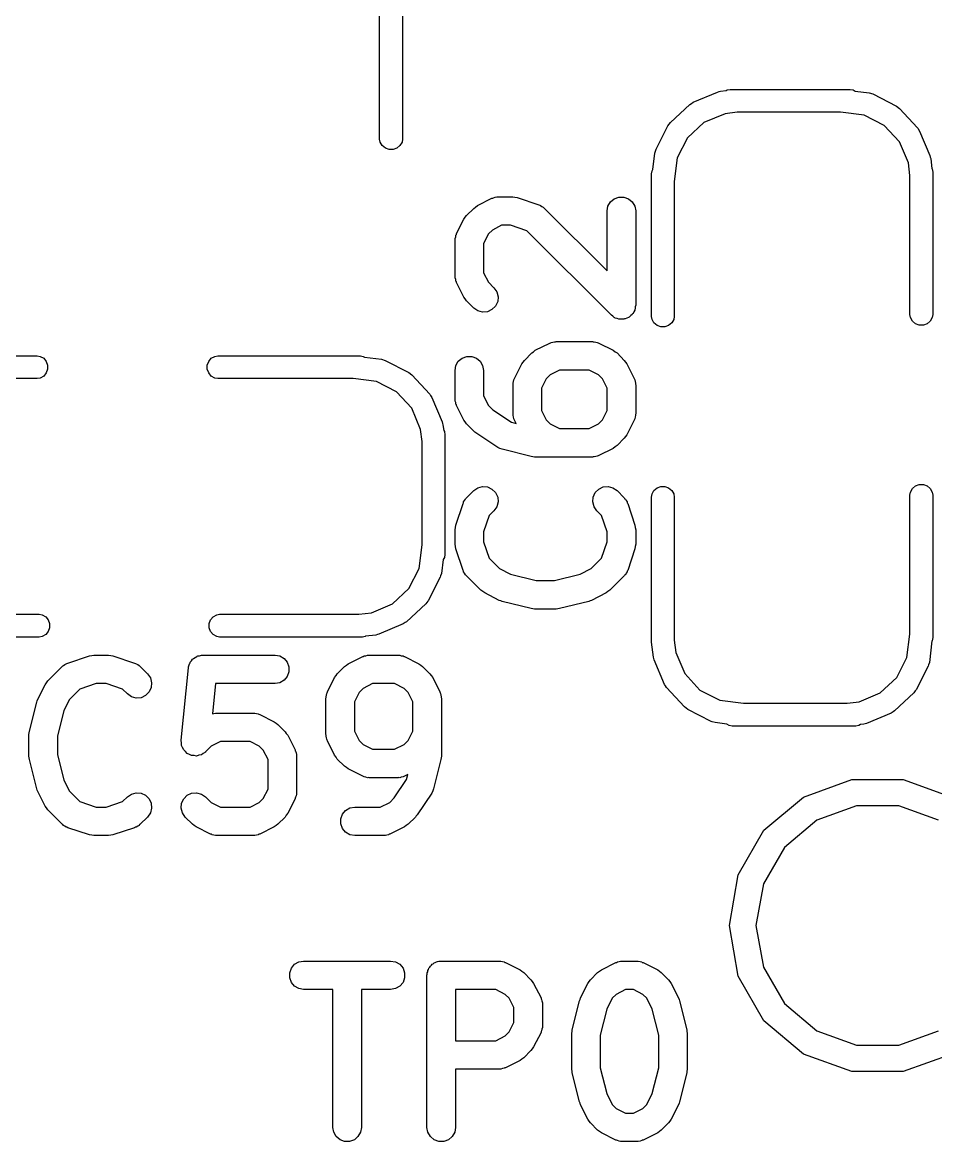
# Model space of a CAD drawing. Extents: x 553.3 to 630.8, y 408.7 to 458.1.
# Drawn here: x 609.33 to 614.13, y 411.28 to 417.17 of the extents above; entities that cross this region are included whole.
import ezdxf

# ---------------------------------------------------------------- set-up
doc = ezdxf.new("R2010")
doc.units = 0
doc.header["$MEASUREMENT"] = 0
doc.layers.add('BLACK', color=7, linetype='CONTINUOUS')

msp = doc.modelspace()

# ---------------------------------------------------------------- linework, layer by layer
at = {"layer": 'BLACK', "linetype": 'CONTINUOUS'}
for p, q in [((611.21, 416.558), (611.21, 418.418)), ((611.33, 418.418), (611.33, 416.558)), ((612.859, 416.752), (612.988, 416.806)), ((612.988, 416.806), (612.996, 416.808)), ((612.996, 416.808), (613.003, 416.81)), ((613.003, 416.81), (613.033, 416.814)), ((613.033, 416.814), (613.039, 416.817)), ((613.039, 416.817), (613.055, 416.82)), ((613.055, 416.82), (613.685, 416.82)), ((613.685, 416.82), (613.701, 416.817)), ((613.701, 416.817), (613.711, 416.811)), ((613.711, 416.811), (613.785, 416.802)), ((613.785, 416.802), (613.805, 416.796)), ((612.842, 416.74), (612.85, 416.745)), ((612.85, 416.745), (612.859, 416.752)), ((612.859, 416.752), (612.859, 416.752)), ((613.805, 416.796), (613.805, 416.796)), ((613.805, 416.796), (613.929, 416.732)), ((612.74, 416.646), (612.842, 416.74)), ((612.842, 416.74), (612.842, 416.74)), ((613.027, 416.692), (612.916, 416.645)), ((613.091, 416.7), (613.027, 416.692)), ((613.634, 416.7), (613.091, 416.7)), ((613.76, 416.684), (613.634, 416.7)), ((613.865, 416.63), (613.76, 416.684)), ((613.929, 416.732), (613.945, 416.72)), ((613.945, 416.72), (613.945, 416.72)), ((613.945, 416.72), (614.04, 416.618)), ((612.664, 416.505), (612.727, 416.629)), ((612.727, 416.629), (612.74, 416.646)), ((612.74, 416.646), (612.74, 416.646)), ((612.916, 416.645), (612.829, 416.565)), ((613.945, 416.544), (613.865, 416.63)), ((612.829, 416.565), (612.776, 416.46)), ((614.04, 416.618), (614.04, 416.618)), ((614.04, 416.618), (614.042, 416.615)), ((614.042, 416.615), (614.051, 416.6)), ((614.051, 416.6), (614.051, 416.6)), ((614.051, 416.6), (614.105, 416.472)), ((611.213, 416.542), (611.21, 416.558)), ((611.224, 416.524), (611.213, 416.542)), ((611.24, 416.51), (611.224, 416.524)), ((611.26, 416.503), (611.24, 416.51)), ((611.301, 416.51), (611.281, 416.503)), ((611.317, 416.524), (611.301, 416.51)), ((611.328, 416.542), (611.317, 416.524)), ((611.33, 416.558), (611.328, 416.542)), ((613.992, 416.433), (613.945, 416.544)), ((611.281, 416.503), (611.26, 416.503)), ((612.647, 416.398), (612.658, 416.485)), ((612.658, 416.485), (612.664, 416.505)), ((612.664, 416.505), (612.664, 416.505)), ((612.776, 416.46), (612.76, 416.336)), ((614.105, 416.472), (614.107, 416.464)), ((614.107, 416.464), (614.11, 416.456)), ((614.11, 416.456), (614.116, 416.402)), ((612.64, 416.375), (612.643, 416.391)), ((612.643, 416.391), (612.647, 416.398)), ((614, 416.366), (613.992, 416.433)), ((614.116, 416.402), (614.117, 416.401)), ((614.117, 416.401), (614.12, 416.385)), ((612.64, 415.625), (612.64, 416.375)), ((612.76, 416.336), (612.76, 415.625)), ((614, 415.635), (614, 416.366)), ((614.12, 416.385), (614.12, 415.635)), ((611.725, 416.209), (611.801, 416.247)), ((611.801, 416.247), (611.805, 416.248)), ((611.805, 416.248), (611.809, 416.25)), ((611.809, 416.25), (611.817, 416.252)), ((611.817, 416.252), (611.826, 416.254)), ((611.826, 416.254), (611.83, 416.254)), ((611.83, 416.254), (611.834, 416.255)), ((611.834, 416.255), (611.91, 416.255)), ((611.91, 416.255), (611.922, 416.252)), ((611.922, 416.252), (611.934, 416.251)), ((611.934, 416.251), (612.048, 416.213)), ((612.048, 416.213), (612.052, 416.211)), ((612.052, 416.211), (612.056, 416.209)), ((612.411, 416.205), (612.424, 416.228)), ((612.424, 416.228), (612.444, 416.244)), ((612.444, 416.244), (612.469, 416.253)), ((612.469, 416.253), (612.495, 416.253)), ((612.495, 416.253), (612.519, 416.244)), ((612.519, 416.244), (612.539, 416.228)), ((612.539, 416.228), (612.552, 416.205)), ((611.66, 416.147), (611.667, 416.156)), ((611.667, 416.156), (611.705, 416.194)), ((611.705, 416.194), (611.715, 416.201)), ((611.715, 416.201), (611.725, 416.209)), ((612.056, 416.209), (612.064, 416.204)), ((612.064, 416.204), (612.071, 416.2)), ((612.071, 416.2), (612.074, 416.197)), ((612.074, 416.197), (612.078, 416.194)), ((612.078, 416.194), (612.407, 415.865)), ((612.407, 416.18), (612.411, 416.205)), ((612.407, 415.865), (612.407, 416.18)), ((612.552, 416.205), (612.557, 416.18)), ((612.557, 416.18), (612.557, 415.684)), ((611.615, 416.061), (611.653, 416.137)), ((611.653, 416.137), (611.66, 416.147)), ((611.852, 416.105), (611.803, 416.08)), ((611.898, 416.105), (611.852, 416.105)), ((611.984, 416.076), (611.898, 416.105)), ((611.607, 416.036), (611.61, 416.044)), ((611.608, 416.031), (611.607, 416.036)), ((611.61, 416.044), (611.611, 416.053)), ((611.611, 416.053), (611.614, 416.057)), ((611.614, 416.057), (611.615, 416.061)), ((611.782, 416.059), (611.757, 416.009)), ((611.803, 416.08), (611.782, 416.059)), ((612.429, 415.631), (611.984, 416.076)), ((611.607, 416.027), (611.608, 416.031)), ((611.607, 415.837), (611.607, 416.027)), ((611.757, 416.009), (611.757, 415.854)), ((611.608, 415.832), (611.607, 415.837)), ((611.607, 415.828), (611.608, 415.832)), ((611.61, 415.82), (611.607, 415.828)), ((611.611, 415.811), (611.61, 415.82)), ((611.614, 415.807), (611.611, 415.811)), ((611.615, 415.803), (611.614, 415.807)), ((611.653, 415.727), (611.615, 415.803)), ((611.757, 415.854), (611.782, 415.805)), ((611.782, 415.805), (611.811, 415.775)), ((611.811, 415.775), (611.826, 415.754)), ((611.826, 415.754), (611.833, 415.729)), ((611.66, 415.717), (611.653, 415.727)), ((611.667, 415.707), (611.66, 415.717)), ((611.705, 415.669), (611.667, 415.707)), ((611.831, 415.703), (611.82, 415.679)), ((611.833, 415.729), (611.831, 415.703)), ((612.557, 415.684), (612.555, 415.675)), ((611.726, 415.654), (611.705, 415.669)), ((611.752, 415.648), (611.726, 415.654)), ((611.778, 415.65), (611.752, 415.648)), ((611.801, 415.661), (611.778, 415.65)), ((611.82, 415.679), (611.801, 415.661)), ((612.437, 415.626), (612.429, 415.631)), ((612.444, 415.619), (612.437, 415.626)), ((612.525, 415.623), (612.522, 415.621)), ((612.532, 415.63), (612.525, 415.623)), ((612.539, 415.636), (612.532, 415.63)), ((612.541, 415.639), (612.539, 415.636)), ((612.543, 415.641), (612.541, 415.639)), ((612.547, 415.65), (612.543, 415.641)), ((612.552, 415.659), (612.547, 415.65)), ((612.553, 415.662), (612.552, 415.659)), ((612.554, 415.665), (612.553, 415.662)), ((612.555, 415.675), (612.554, 415.665)), ((612.643, 415.609), (612.64, 415.625)), ((612.76, 415.625), (612.757, 415.609)), ((614.003, 415.619), (614, 415.635)), ((614.12, 415.635), (614.117, 415.619)), ((612.448, 415.618), (612.444, 415.619)), ((612.45, 415.616), (612.448, 415.618)), ((612.46, 415.614), (612.45, 415.616)), ((612.469, 415.61), (612.46, 415.614)), ((612.472, 415.61), (612.469, 415.61)), ((612.475, 415.61), (612.472, 415.61)), ((612.485, 415.61), (612.475, 415.61)), ((612.495, 415.61), (612.485, 415.61)), ((612.498, 415.612), (612.495, 415.61)), ((612.501, 415.612), (612.498, 415.612)), ((612.51, 415.616), (612.501, 415.612)), ((612.519, 415.619), (612.51, 415.616)), ((612.522, 415.621), (612.519, 415.619)), ((612.653, 415.591), (612.643, 415.609)), ((612.67, 415.577), (612.653, 415.591)), ((612.689, 415.57), (612.67, 415.577)), ((612.711, 415.57), (612.689, 415.57)), ((612.73, 415.577), (612.711, 415.57)), ((612.747, 415.591), (612.73, 415.577)), ((612.757, 415.609), (612.747, 415.591)), ((614.013, 415.601), (614.003, 415.619)), ((614.03, 415.587), (614.013, 415.601)), ((614.049, 415.58), (614.03, 415.587)), ((614.071, 415.58), (614.049, 415.58)), ((614.09, 415.587), (614.071, 415.58)), ((614.107, 415.601), (614.09, 415.587)), ((614.117, 415.619), (614.107, 415.601)), ((612.02, 415.439), (612.029, 415.447)), ((612.029, 415.447), (612.106, 415.485)), ((612.106, 415.485), (612.11, 415.486)), ((612.11, 415.486), (612.113, 415.488)), ((612.113, 415.488), (612.122, 415.49)), ((612.122, 415.49), (612.13, 415.492)), ((612.13, 415.492), (612.135, 415.492)), ((612.135, 415.492), (612.139, 415.493)), ((612.139, 415.493), (612.33, 415.493)), ((612.33, 415.493), (612.334, 415.492)), ((612.334, 415.492), (612.338, 415.492)), ((612.338, 415.492), (612.347, 415.49)), ((612.347, 415.49), (612.355, 415.488)), ((612.355, 415.488), (612.359, 415.486)), ((612.359, 415.486), (612.363, 415.485)), ((612.363, 415.485), (612.439, 415.447)), ((612.439, 415.447), (612.449, 415.439)), ((608.648, 415.418), (609.409, 415.418)), ((609.409, 415.418), (609.424, 415.415)), ((609.424, 415.415), (609.443, 415.405)), ((609.443, 415.405), (609.456, 415.388)), ((609.456, 415.388), (609.463, 415.369)), ((610.303, 415.369), (610.311, 415.388)), ((610.311, 415.388), (610.324, 415.405)), ((610.324, 415.405), (610.343, 415.415)), ((610.343, 415.415), (610.358, 415.418)), ((610.358, 415.418), (611.109, 415.418)), ((611.109, 415.418), (611.124, 415.415)), ((611.124, 415.415), (611.131, 415.411)), ((611.131, 415.411), (611.219, 415.4)), ((611.219, 415.4), (611.239, 415.394)), ((611.239, 415.394), (611.239, 415.394)), ((611.239, 415.394), (611.363, 415.331)), ((611.611, 415.367), (611.624, 415.39)), ((611.624, 415.39), (611.644, 415.406)), ((611.644, 415.406), (611.669, 415.415)), ((611.669, 415.415), (611.695, 415.415)), ((611.695, 415.415), (611.719, 415.406)), ((611.719, 415.406), (611.739, 415.39)), ((611.739, 415.39), (611.752, 415.367)), ((611.965, 415.385), (611.972, 415.394)), ((611.972, 415.394), (612.01, 415.433)), ((612.01, 415.433), (612.02, 415.439)), ((612.449, 415.439), (612.459, 415.433)), ((612.459, 415.433), (612.497, 415.394)), ((612.497, 415.394), (612.504, 415.385)), ((609.456, 415.328), (609.443, 415.311)), ((609.463, 415.347), (609.456, 415.328)), ((609.463, 415.369), (609.463, 415.347)), ((610.303, 415.347), (610.303, 415.369)), ((610.311, 415.328), (610.303, 415.347)), ((610.324, 415.311), (610.311, 415.328)), ((611.363, 415.331), (611.379, 415.318)), ((611.607, 415.341), (611.611, 415.367)), ((611.607, 415.189), (611.607, 415.341)), ((611.752, 415.367), (611.757, 415.341)), ((611.757, 415.341), (611.757, 415.207)), ((611.92, 415.299), (611.958, 415.375)), ((611.958, 415.375), (611.965, 415.385)), ((612.157, 415.343), (612.107, 415.318)), ((612.312, 415.343), (612.157, 415.343)), ((612.361, 415.318), (612.312, 415.343)), ((612.504, 415.385), (612.511, 415.375)), ((612.511, 415.375), (612.549, 415.299)), ((609.409, 415.298), (608.654, 415.298)), ((609.424, 415.301), (609.409, 415.298)), ((609.443, 415.311), (609.424, 415.301)), ((610.343, 415.301), (610.324, 415.311)), ((610.358, 415.298), (610.343, 415.301)), ((611.07, 415.298), (610.358, 415.298)), ((611.193, 415.282), (611.07, 415.298)), ((611.298, 415.229), (611.193, 415.282)), ((611.379, 415.318), (611.379, 415.318)), ((611.379, 415.318), (611.474, 415.216)), ((611.912, 415.274), (611.915, 415.282)), ((611.912, 415.269), (611.912, 415.274)), ((611.912, 415.265), (611.912, 415.269)), ((611.915, 415.282), (611.916, 415.291)), ((611.916, 415.291), (611.918, 415.295)), ((611.918, 415.295), (611.92, 415.299)), ((612.086, 415.297), (612.062, 415.248)), ((612.107, 415.318), (612.086, 415.297)), ((612.382, 415.297), (612.361, 415.318)), ((612.407, 415.248), (612.382, 415.297)), ((612.549, 415.299), (612.55, 415.295)), ((612.55, 415.295), (612.552, 415.291)), ((612.552, 415.291), (612.554, 415.282)), ((612.554, 415.282), (612.556, 415.274)), ((612.556, 415.274), (612.556, 415.269)), ((612.556, 415.269), (612.557, 415.265)), ((611.379, 415.142), (611.298, 415.229)), ((611.474, 415.216), (611.474, 415.216)), ((611.474, 415.216), (611.478, 415.21)), ((611.478, 415.21), (611.485, 415.199)), ((611.912, 415.113), (611.912, 415.265)), ((612.062, 415.248), (612.062, 415.131)), ((612.407, 415.131), (612.407, 415.248)), ((612.557, 415.265), (612.557, 415.113)), ((611.485, 415.199), (611.485, 415.199)), ((611.485, 415.199), (611.539, 415.07)), ((611.608, 415.185), (611.607, 415.189)), ((611.607, 415.18), (611.608, 415.185)), ((611.61, 415.172), (611.607, 415.18)), ((611.611, 415.163), (611.61, 415.172)), ((611.614, 415.16), (611.611, 415.163)), ((611.615, 415.156), (611.614, 415.16)), ((611.653, 415.079), (611.615, 415.156)), ((611.757, 415.207), (611.782, 415.157)), ((611.782, 415.157), (611.806, 415.133)), ((611.425, 415.031), (611.379, 415.142)), ((611.806, 415.133), (611.903, 415.068)), ((611.912, 415.109), (611.912, 415.113)), ((611.912, 415.104), (611.912, 415.109)), ((611.915, 415.096), (611.912, 415.104)), ((611.916, 415.087), (611.915, 415.096)), ((612.062, 415.131), (612.086, 415.081)), ((612.382, 415.081), (612.407, 415.131)), ((612.554, 415.096), (612.552, 415.087)), ((612.556, 415.104), (612.554, 415.096)), ((612.557, 415.113), (612.556, 415.109)), ((612.556, 415.109), (612.556, 415.104)), ((611.539, 415.07), (611.541, 415.062)), ((611.541, 415.062), (611.543, 415.055)), ((611.543, 415.055), (611.547, 415.025)), ((611.66, 415.07), (611.653, 415.079)), ((611.667, 415.06), (611.66, 415.07)), ((611.705, 415.022), (611.667, 415.06)), ((611.903, 415.068), (611.928, 415.062)), ((611.918, 415.083), (611.916, 415.087)), ((611.92, 415.079), (611.918, 415.083)), ((611.928, 415.062), (611.92, 415.079)), ((612.086, 415.081), (612.107, 415.06)), ((612.107, 415.06), (612.157, 415.035)), ((612.157, 415.035), (612.312, 415.035)), ((612.312, 415.035), (612.361, 415.06)), ((612.361, 415.06), (612.382, 415.081)), ((612.549, 415.079), (612.511, 415.003)), ((612.55, 415.083), (612.549, 415.079)), ((612.552, 415.087), (612.55, 415.083)), ((611.433, 414.967), (611.425, 415.031)), ((611.547, 415.025), (611.551, 415.019)), ((611.551, 415.019), (611.553, 415.003)), ((611.553, 415.003), (611.553, 414.373)), ((611.711, 415.017), (611.705, 415.022)), ((611.716, 415.012), (611.711, 415.017)), ((611.831, 414.936), (611.716, 415.012)), ((612.497, 414.984), (612.459, 414.946)), ((612.504, 414.993), (612.497, 414.984)), ((612.511, 415.003), (612.504, 414.993)), ((611.433, 414.424), (611.433, 414.967)), ((611.843, 414.931), (611.831, 414.936)), ((611.854, 414.926), (611.843, 414.931)), ((612.007, 414.888), (611.854, 414.926)), ((612.439, 414.931), (612.363, 414.893)), ((612.449, 414.939), (612.439, 414.931)), ((612.459, 414.946), (612.449, 414.939)), ((612.016, 414.887), (612.007, 414.888)), ((612.025, 414.885), (612.016, 414.887)), ((612.33, 414.885), (612.025, 414.885)), ((612.334, 414.886), (612.33, 414.885)), ((612.338, 414.886), (612.334, 414.886)), ((612.347, 414.888), (612.338, 414.886)), ((612.355, 414.89), (612.347, 414.888)), ((612.359, 414.892), (612.355, 414.89)), ((612.363, 414.893), (612.359, 414.892)), ((614.03, 414.733), (614.049, 414.74)), ((614.049, 414.74), (614.071, 414.74)), ((614.071, 414.74), (614.09, 414.733)), ((611.667, 414.671), (611.705, 414.709)), ((611.705, 414.709), (611.726, 414.724)), ((611.726, 414.724), (611.752, 414.73)), ((611.752, 414.73), (611.778, 414.728)), ((611.778, 414.728), (611.801, 414.717)), ((611.801, 414.717), (611.82, 414.699)), ((611.82, 414.699), (611.831, 414.675)), ((612.333, 414.675), (612.344, 414.699)), ((612.344, 414.699), (612.363, 414.717)), ((612.363, 414.717), (612.386, 414.728)), ((612.386, 414.728), (612.412, 414.73)), ((612.412, 414.73), (612.437, 414.724)), ((612.437, 414.724), (612.459, 414.709)), ((612.459, 414.709), (612.497, 414.671)), ((612.64, 414.675), (612.643, 414.691)), ((612.643, 414.691), (612.653, 414.709)), ((612.653, 414.709), (612.67, 414.723)), ((612.67, 414.723), (612.689, 414.73)), ((612.689, 414.73), (612.711, 414.73)), ((612.711, 414.73), (612.73, 414.723)), ((612.73, 414.723), (612.747, 414.709)), ((612.747, 414.709), (612.757, 414.691)), ((612.757, 414.691), (612.76, 414.675)), ((614, 414.685), (614.003, 414.701)), ((614, 413.954), (614, 414.685)), ((614.003, 414.701), (614.013, 414.719)), ((614.013, 414.719), (614.03, 414.733)), ((614.09, 414.733), (614.107, 414.719)), ((614.107, 414.719), (614.117, 414.701)), ((614.117, 414.701), (614.12, 414.685)), ((614.12, 414.685), (614.12, 413.935)), ((611.611, 414.527), (611.649, 414.641)), ((611.649, 414.641), (611.651, 414.645)), ((611.651, 414.645), (611.652, 414.649)), ((611.652, 414.649), (611.657, 414.657)), ((611.657, 414.657), (611.661, 414.664)), ((611.661, 414.664), (611.664, 414.667)), ((611.664, 414.667), (611.667, 414.671)), ((611.826, 414.624), (611.811, 414.603)), ((611.833, 414.649), (611.826, 414.624)), ((611.831, 414.675), (611.833, 414.649)), ((612.331, 414.649), (612.333, 414.675)), ((612.338, 414.624), (612.331, 414.649)), ((612.353, 414.603), (612.338, 414.624)), ((612.497, 414.671), (612.499, 414.667)), ((612.499, 414.667), (612.503, 414.664)), ((612.503, 414.664), (612.507, 414.657)), ((612.507, 414.657), (612.512, 414.649)), ((612.512, 414.649), (612.513, 414.645)), ((612.513, 414.645), (612.515, 414.641)), ((612.515, 414.641), (612.553, 414.527)), ((612.64, 413.915), (612.64, 414.675)), ((612.76, 414.675), (612.76, 413.921)), ((611.786, 414.577), (611.757, 414.491)), ((611.811, 414.603), (611.786, 414.577)), ((612.378, 414.577), (612.353, 414.603)), ((612.407, 414.491), (612.378, 414.577)), ((611.607, 414.503), (611.609, 414.515)), ((611.609, 414.515), (611.611, 414.527)), ((612.553, 414.527), (612.555, 414.515)), ((612.555, 414.515), (612.557, 414.503)), ((611.607, 414.427), (611.607, 414.503)), ((611.757, 414.491), (611.757, 414.439)), ((612.407, 414.439), (612.407, 414.491)), ((612.557, 414.503), (612.557, 414.427)), ((611.418, 414.298), (611.433, 414.424)), ((611.609, 414.415), (611.607, 414.427)), ((611.611, 414.403), (611.609, 414.415)), ((611.649, 414.289), (611.611, 414.403)), ((611.757, 414.439), (611.786, 414.353)), ((612.378, 414.353), (612.407, 414.439)), ((612.553, 414.403), (612.515, 414.289)), ((612.555, 414.415), (612.553, 414.403)), ((612.557, 414.427), (612.555, 414.415)), ((611.545, 414.347), (611.535, 414.273)), ((611.551, 414.357), (611.545, 414.347)), ((611.553, 414.373), (611.551, 414.357)), ((611.786, 414.353), (611.841, 414.298)), ((612.323, 414.298), (612.378, 414.353)), ((611.364, 414.193), (611.418, 414.298)), ((611.535, 414.273), (611.531, 414.26)), ((611.535, 414.273), (611.535, 414.273)), ((611.651, 414.285), (611.649, 414.289)), ((611.652, 414.281), (611.651, 414.285)), ((611.657, 414.274), (611.652, 414.281)), ((611.661, 414.266), (611.657, 414.274)), ((611.841, 414.298), (611.899, 414.269)), ((611.899, 414.269), (612.034, 414.235)), ((612.13, 414.235), (612.265, 414.269)), ((612.265, 414.269), (612.323, 414.298)), ((612.507, 414.274), (612.503, 414.266)), ((612.512, 414.281), (612.507, 414.274)), ((612.513, 414.285), (612.512, 414.281)), ((612.515, 414.289), (612.513, 414.285)), ((611.529, 414.253), (611.466, 414.129)), ((611.531, 414.26), (611.529, 414.253)), ((611.529, 414.253), (611.529, 414.253)), ((611.664, 414.263), (611.661, 414.266)), ((611.667, 414.26), (611.664, 414.263)), ((611.743, 414.184), (611.667, 414.26)), ((612.034, 414.235), (612.13, 414.235)), ((612.497, 414.26), (612.421, 414.184)), ((612.499, 414.263), (612.497, 414.26)), ((612.503, 414.266), (612.499, 414.263)), ((611.277, 414.113), (611.364, 414.193)), ((611.753, 414.177), (611.743, 414.184)), ((611.763, 414.17), (611.753, 414.177)), ((611.839, 414.131), (611.763, 414.17)), ((612.401, 414.17), (612.325, 414.131)), ((612.411, 414.177), (612.401, 414.17)), ((612.421, 414.184), (612.411, 414.177)), ((611.167, 414.066), (611.277, 414.113)), ((611.453, 414.113), (611.351, 414.018)), ((611.464, 414.127), (611.453, 414.113)), ((611.453, 414.113), (611.453, 414.113)), ((611.466, 414.129), (611.464, 414.127)), ((611.466, 414.129), (611.466, 414.129)), ((611.847, 414.129), (611.839, 414.131)), ((611.854, 414.126), (611.847, 414.129)), ((612.007, 414.088), (611.854, 414.126)), ((612.31, 414.126), (612.157, 414.088)), ((612.317, 414.129), (612.31, 414.126)), ((612.325, 414.131), (612.317, 414.129)), ((608.687, 414.058), (609.419, 414.058)), ((609.419, 414.058), (609.434, 414.055)), ((609.434, 414.055), (609.453, 414.045)), ((609.453, 414.045), (609.466, 414.028)), ((610.321, 414.028), (610.334, 414.045)), ((610.334, 414.045), (610.353, 414.055)), ((610.353, 414.055), (610.368, 414.058)), ((610.368, 414.058), (611.1, 414.058)), ((611.1, 414.058), (611.167, 414.066)), ((612.016, 414.087), (612.007, 414.088)), ((612.025, 414.085), (612.016, 414.087)), ((612.139, 414.085), (612.025, 414.085)), ((612.148, 414.087), (612.139, 414.085)), ((612.157, 414.088), (612.148, 414.087)), ((609.466, 414.028), (609.473, 414.009)), ((609.473, 413.987), (609.466, 413.968)), ((609.473, 414.009), (609.473, 413.987)), ((610.313, 414.009), (610.321, 414.028)), ((610.313, 413.987), (610.313, 414.009)), ((610.321, 413.968), (610.313, 413.987)), ((611.334, 414.007), (611.206, 413.953)), ((611.345, 414.014), (611.334, 414.007)), ((611.334, 414.007), (611.334, 414.007)), ((611.351, 414.018), (611.345, 414.014)), ((611.351, 414.018), (611.351, 414.018)), ((609.419, 413.938), (608.668, 413.938)), ((609.434, 413.941), (609.419, 413.938)), ((609.453, 413.951), (609.434, 413.941)), ((609.466, 413.968), (609.453, 413.951)), ((610.334, 413.951), (610.321, 413.968)), ((610.353, 413.941), (610.334, 413.951)), ((610.368, 413.938), (610.353, 413.941)), ((611.119, 413.938), (610.368, 413.938)), ((611.134, 413.941), (611.119, 413.938)), ((611.136, 413.942), (611.134, 413.941)), ((611.19, 413.948), (611.136, 413.942)), ((611.198, 413.951), (611.19, 413.948)), ((611.206, 413.953), (611.198, 413.951)), ((612.64, 413.914), (612.64, 413.915)), ((612.76, 413.921), (612.768, 413.857)), ((613.984, 413.83), (614, 413.954)), ((614.116, 413.918), (614.102, 413.805)), ((614.117, 413.919), (614.116, 413.918)), ((614.12, 413.935), (614.117, 413.919)), ((612.64, 413.912), (612.64, 413.914)), ((612.65, 413.833), (612.64, 413.912)), ((612.768, 413.857), (612.815, 413.746)), ((609.554, 413.793), (609.561, 413.798)), ((609.561, 413.798), (609.565, 413.799)), ((609.565, 413.799), (609.569, 413.801)), ((609.569, 413.801), (609.683, 413.839)), ((609.683, 413.839), (609.695, 413.841)), ((609.695, 413.841), (609.707, 413.843)), ((609.707, 413.843), (609.783, 413.843)), ((609.783, 413.843), (609.795, 413.841)), ((609.795, 413.841), (609.807, 413.839)), ((609.807, 413.839), (609.921, 413.801)), ((609.921, 413.801), (609.925, 413.799)), ((609.925, 413.799), (609.929, 413.798)), ((609.929, 413.798), (609.937, 413.793)), ((610.208, 413.791), (610.211, 413.801)), ((610.211, 413.801), (610.213, 413.803)), ((610.213, 413.803), (610.214, 413.806)), ((610.214, 413.806), (610.22, 413.813)), ((610.22, 413.813), (610.226, 413.822)), ((610.226, 413.822), (610.229, 413.823)), ((610.229, 413.823), (610.23, 413.826)), ((610.23, 413.826), (610.239, 413.831)), ((610.239, 413.831), (610.248, 413.836)), ((610.248, 413.836), (610.25, 413.837)), ((610.25, 413.837), (610.253, 413.839)), ((610.253, 413.839), (610.263, 413.84)), ((610.263, 413.84), (610.273, 413.843)), ((610.273, 413.843), (610.276, 413.843)), ((610.276, 413.843), (610.279, 413.843)), ((610.279, 413.843), (610.66, 413.843)), ((610.66, 413.843), (610.685, 413.839)), ((610.685, 413.839), (610.708, 413.826)), ((610.708, 413.826), (610.724, 413.806)), ((610.724, 413.806), (610.733, 413.781)), ((611.035, 413.79), (611.045, 413.797)), ((611.045, 413.797), (611.121, 413.835)), ((611.121, 413.835), (611.125, 413.836)), ((611.125, 413.836), (611.129, 413.839)), ((611.129, 413.839), (611.138, 413.84)), ((611.138, 413.84), (611.146, 413.843)), ((611.146, 413.843), (611.151, 413.842)), ((611.151, 413.842), (611.155, 413.843)), ((611.155, 413.843), (611.307, 413.843)), ((611.307, 413.843), (611.311, 413.842)), ((611.311, 413.842), (611.316, 413.843)), ((611.316, 413.843), (611.324, 413.84)), ((611.324, 413.84), (611.333, 413.839)), ((611.333, 413.839), (611.337, 413.836)), ((611.337, 413.836), (611.341, 413.835)), ((611.341, 413.835), (611.417, 413.797)), ((611.417, 413.797), (611.427, 413.79)), ((612.652, 413.826), (612.65, 413.833)), ((612.654, 413.818), (612.652, 413.826)), ((612.708, 413.689), (612.654, 413.818)), ((613.931, 413.725), (613.984, 413.83)), ((614.102, 413.805), (614.098, 413.791)), ((614.102, 413.805), (614.102, 413.805)), ((609.464, 413.707), (609.54, 413.783)), ((609.54, 413.783), (609.543, 413.786)), ((609.543, 413.786), (609.546, 413.789)), ((609.546, 413.789), (609.554, 413.793)), ((609.937, 413.793), (609.944, 413.789)), ((609.944, 413.789), (609.947, 413.786)), ((609.947, 413.786), (609.951, 413.783)), ((609.951, 413.783), (609.989, 413.745)), ((609.989, 413.745), (610.004, 413.724)), ((610.166, 413.395), (610.204, 413.776)), ((610.204, 413.776), (610.205, 413.778)), ((610.205, 413.781), (610.208, 413.791)), ((610.205, 413.778), (610.205, 413.781)), ((610.733, 413.755), (610.724, 413.731)), ((610.733, 413.781), (610.733, 413.755)), ((610.981, 413.735), (610.987, 413.745)), ((610.987, 413.745), (611.026, 413.783)), ((611.026, 413.783), (611.035, 413.79)), ((611.427, 413.79), (611.436, 413.783)), ((611.436, 413.783), (611.474, 413.745)), ((611.474, 413.745), (611.481, 413.735)), ((612.815, 413.746), (612.895, 413.659)), ((614.096, 413.785), (614.033, 413.661)), ((614.098, 413.791), (614.096, 413.785)), ((614.096, 413.785), (614.096, 413.785)), ((609.411, 413.611), (609.45, 413.687)), ((609.45, 413.687), (609.457, 413.697)), ((609.457, 413.697), (609.464, 413.707)), ((609.719, 413.693), (609.633, 413.664)), ((609.771, 413.693), (609.719, 413.693)), ((609.857, 413.664), (609.771, 413.693)), ((610.004, 413.724), (610.01, 413.698)), ((610.01, 413.698), (610.008, 413.672)), ((610.346, 413.693), (610.331, 413.534)), ((610.66, 413.693), (610.346, 413.693)), ((610.685, 413.698), (610.66, 413.693)), ((610.708, 413.711), (610.685, 413.698)), ((610.724, 413.731), (610.708, 413.711)), ((610.935, 413.649), (610.973, 413.725)), ((610.973, 413.725), (610.981, 413.735)), ((611.172, 413.693), (611.123, 413.668)), ((611.289, 413.693), (611.172, 413.693)), ((611.339, 413.668), (611.289, 413.693)), ((611.481, 413.735), (611.489, 413.725)), ((611.489, 413.725), (611.527, 413.649)), ((612.714, 413.681), (612.708, 413.689)), ((612.708, 413.689), (612.708, 413.689)), ((612.72, 413.672), (612.714, 413.681)), ((613.844, 413.645), (613.931, 413.725)), ((609.633, 413.664), (609.578, 413.609)), ((609.883, 413.639), (609.857, 413.664)), ((609.904, 413.624), (609.883, 413.639)), ((609.929, 413.617), (609.904, 413.624)), ((609.979, 413.63), (609.955, 413.619)), ((609.997, 413.649), (609.979, 413.63)), ((610.008, 413.672), (609.997, 413.649)), ((610.927, 413.616), (610.928, 413.62)), ((610.928, 413.624), (610.93, 413.633)), ((610.928, 413.62), (610.928, 413.624)), ((610.93, 413.633), (610.932, 413.641)), ((610.932, 413.641), (610.934, 413.645)), ((610.934, 413.645), (610.935, 413.649)), ((611.102, 413.647), (611.077, 413.598)), ((611.123, 413.668), (611.102, 413.647)), ((611.36, 413.647), (611.339, 413.668)), ((611.385, 413.598), (611.36, 413.647)), ((611.527, 413.649), (611.528, 413.645)), ((611.528, 413.645), (611.53, 413.641)), ((611.53, 413.641), (611.532, 413.633)), ((611.532, 413.633), (611.534, 413.624)), ((611.534, 413.624), (611.534, 413.62)), ((611.534, 413.62), (611.535, 413.616)), ((612.814, 413.57), (612.72, 413.672)), ((612.72, 413.672), (612.72, 413.672)), ((612.895, 413.659), (613, 413.606)), ((613.733, 413.598), (613.844, 413.645)), ((614.02, 413.644), (613.918, 413.55)), ((614.028, 413.655), (614.02, 413.644)), ((614.02, 413.644), (614.02, 413.644)), ((614.033, 413.661), (614.028, 413.655)), ((614.033, 413.661), (614.033, 413.661)), ((609.368, 413.443), (609.406, 413.596)), ((609.406, 413.596), (609.409, 413.603)), ((609.409, 413.603), (609.411, 413.611)), ((609.578, 413.609), (609.549, 413.551)), ((609.955, 413.619), (609.929, 413.617)), ((610.927, 413.425), (610.927, 413.616)), ((611.077, 413.598), (611.077, 413.443)), ((611.385, 413.443), (611.385, 413.598)), ((611.535, 413.616), (611.535, 413.311)), ((612.822, 413.564), (612.814, 413.57)), ((612.814, 413.57), (612.814, 413.57)), ((612.831, 413.557), (612.822, 413.564)), ((613, 413.606), (613.124, 413.59)), ((613.124, 413.59), (613.669, 413.59)), ((613.669, 413.59), (613.733, 413.598)), ((609.549, 413.551), (609.515, 413.416)), ((610.331, 413.534), (610.338, 413.535)), ((610.338, 413.535), (610.346, 413.538)), ((610.346, 413.538), (610.351, 413.538)), ((610.351, 413.538), (610.355, 413.538)), ((610.355, 413.538), (610.545, 413.538)), ((610.545, 413.538), (610.549, 413.538)), ((610.549, 413.538), (610.554, 413.538)), ((610.554, 413.538), (610.562, 413.535)), ((610.562, 413.535), (610.571, 413.534)), ((610.571, 413.534), (610.575, 413.532)), ((610.575, 413.532), (610.579, 413.53)), ((610.579, 413.53), (610.655, 413.492)), ((612.955, 413.494), (612.831, 413.557)), ((612.831, 413.557), (612.831, 413.557)), ((613.901, 413.538), (613.772, 413.484)), ((613.912, 413.545), (613.901, 413.538)), ((613.901, 413.538), (613.901, 413.538)), ((613.918, 413.55), (613.912, 413.545)), ((613.918, 413.55), (613.918, 413.55)), ((609.367, 413.434), (609.368, 413.443)), ((610.655, 413.492), (610.665, 413.485)), ((610.665, 413.485), (610.674, 413.478)), ((610.674, 413.478), (610.713, 413.44)), ((611.077, 413.443), (611.102, 413.393)), ((611.36, 413.393), (611.385, 413.443)), ((612.959, 413.492), (612.955, 413.494)), ((612.955, 413.494), (612.955, 413.494)), ((612.975, 413.488), (612.959, 413.492)), ((613.037, 413.48), (612.975, 413.488)), ((612.975, 413.488), (612.975, 413.488)), ((613.049, 413.473), (613.037, 413.48)), ((613.065, 413.47), (613.049, 413.473)), ((613.715, 413.47), (613.065, 413.47)), ((613.731, 413.473), (613.715, 413.47)), ((613.74, 413.478), (613.731, 413.473)), ((613.757, 413.48), (613.74, 413.478)), ((613.764, 413.482), (613.757, 413.48)), ((613.772, 413.484), (613.764, 413.482)), ((609.365, 413.425), (609.367, 413.434)), ((609.365, 413.311), (609.365, 413.425)), ((609.515, 413.416), (609.515, 413.32)), ((610.166, 413.394), (610.166, 413.395)), ((610.167, 413.381), (610.166, 413.394)), ((610.166, 413.394), (610.166, 413.394)), ((610.372, 413.388), (610.323, 413.364)), ((610.528, 413.388), (610.372, 413.388)), ((610.577, 413.364), (610.528, 413.388)), ((610.713, 413.44), (610.719, 413.43)), ((610.719, 413.43), (610.727, 413.421)), ((610.727, 413.421), (610.765, 413.344)), ((610.928, 413.421), (610.927, 413.425)), ((610.928, 413.417), (610.928, 413.421)), ((610.93, 413.408), (610.928, 413.417)), ((610.932, 413.4), (610.93, 413.408)), ((610.934, 413.396), (610.932, 413.4)), ((610.935, 413.392), (610.934, 413.396)), ((610.973, 413.316), (610.935, 413.392)), ((611.102, 413.393), (611.123, 413.373)), ((611.339, 413.373), (611.36, 413.393)), ((610.168, 413.369), (610.167, 413.381)), ((610.168, 413.368), (610.168, 413.369)), ((610.173, 413.356), (610.168, 413.368)), ((610.168, 413.368), (610.168, 413.368)), ((610.179, 413.345), (610.173, 413.356)), ((610.179, 413.344), (610.179, 413.345)), ((610.179, 413.345), (610.179, 413.345)), ((610.188, 413.335), (610.179, 413.344)), ((610.197, 413.326), (610.188, 413.335)), ((610.209, 413.32), (610.197, 413.326)), ((610.197, 413.326), (610.197, 413.326)), ((610.197, 413.326), (610.197, 413.326)), ((610.282, 413.326), (610.272, 413.319)), ((610.293, 413.333), (610.282, 413.326)), ((610.294, 413.334), (610.293, 413.334)), ((610.293, 413.334), (610.293, 413.333)), ((610.323, 413.364), (610.294, 413.334)), ((610.598, 413.343), (610.577, 413.364)), ((610.623, 413.293), (610.598, 413.343)), ((610.765, 413.344), (610.766, 413.34)), ((610.766, 413.34), (610.768, 413.337)), ((610.768, 413.337), (610.77, 413.328)), ((610.77, 413.328), (610.772, 413.32)), ((611.123, 413.373), (611.172, 413.348)), ((611.172, 413.348), (611.289, 413.348)), ((611.289, 413.348), (611.339, 413.373)), ((609.367, 413.302), (609.365, 413.311)), ((609.368, 413.293), (609.367, 413.302)), ((609.406, 413.14), (609.368, 413.293)), ((609.515, 413.32), (609.549, 413.185)), ((610.22, 413.315), (610.209, 413.32)), ((610.221, 413.315), (610.22, 413.315)), ((610.234, 413.314), (610.221, 413.315)), ((610.221, 413.315), (610.221, 413.315)), ((610.246, 413.312), (610.234, 413.314)), ((610.247, 413.312), (610.246, 413.312)), ((610.259, 413.316), (610.247, 413.312)), ((610.247, 413.312), (610.247, 413.312)), ((610.271, 413.319), (610.259, 413.316)), ((610.272, 413.319), (610.271, 413.319)), ((610.272, 413.319), (610.272, 413.319)), ((610.623, 413.138), (610.623, 413.293)), ((610.772, 413.32), (610.772, 413.315)), ((610.772, 413.315), (610.773, 413.311)), ((610.773, 413.311), (610.773, 413.12)), ((610.981, 413.306), (610.973, 413.316)), ((610.987, 413.296), (610.981, 413.306)), ((611.026, 413.258), (610.987, 413.296)), ((611.532, 413.293), (611.494, 413.14)), ((611.533, 413.302), (611.532, 413.293)), ((611.535, 413.311), (611.533, 413.302)), ((611.035, 413.251), (611.026, 413.258)), ((611.045, 413.244), (611.035, 413.251)), ((611.121, 413.206), (611.045, 413.244)), ((611.358, 413.214), (611.341, 413.206)), ((611.352, 413.189), (611.358, 413.214)), ((609.549, 413.185), (609.578, 413.127)), ((611.125, 413.205), (611.121, 413.206)), ((611.129, 413.202), (611.125, 413.205)), ((611.138, 413.201), (611.129, 413.202)), ((611.146, 413.198), (611.138, 413.201)), ((611.151, 413.199), (611.146, 413.198)), ((611.155, 413.198), (611.151, 413.199)), ((611.307, 413.198), (611.155, 413.198)), ((611.287, 413.092), (611.352, 413.189)), ((611.311, 413.199), (611.307, 413.198)), ((611.316, 413.198), (611.311, 413.199)), ((611.324, 413.201), (611.316, 413.198)), ((611.333, 413.202), (611.324, 413.201)), ((611.337, 413.205), (611.333, 413.202)), ((611.341, 413.206), (611.337, 413.205)), ((613.44, 413.095), (613.695, 413.188)), ((613.695, 413.188), (613.965, 413.188)), ((613.965, 413.188), (614.22, 413.095)), ((609.409, 413.133), (609.406, 413.14)), ((609.411, 413.125), (609.409, 413.133)), ((609.45, 413.049), (609.411, 413.125)), ((609.578, 413.127), (609.633, 413.072)), ((609.857, 413.072), (609.883, 413.097)), ((609.883, 413.097), (609.904, 413.112)), ((609.904, 413.112), (609.929, 413.119)), ((609.929, 413.119), (609.955, 413.117)), ((609.955, 413.117), (609.979, 413.106)), ((609.979, 413.106), (609.997, 413.087)), ((610.179, 413.087), (610.197, 413.106)), ((610.197, 413.106), (610.221, 413.117)), ((610.221, 413.117), (610.247, 413.119)), ((610.247, 413.119), (610.272, 413.112)), ((610.272, 413.112), (610.294, 413.097)), ((610.294, 413.097), (610.323, 413.068)), ((610.598, 413.089), (610.623, 413.138)), ((610.766, 413.091), (610.765, 413.087)), ((610.768, 413.095), (610.766, 413.091)), ((610.77, 413.103), (610.768, 413.095)), ((610.772, 413.112), (610.77, 413.103)), ((610.773, 413.12), (610.772, 413.116)), ((610.772, 413.116), (610.772, 413.112)), ((611.263, 413.068), (611.287, 413.092)), ((611.484, 413.117), (611.408, 413.003)), ((611.489, 413.129), (611.484, 413.117)), ((611.494, 413.14), (611.489, 413.129)), ((613.232, 412.921), (613.44, 413.095)), ((609.457, 413.039), (609.45, 413.049)), ((609.464, 413.029), (609.457, 413.039)), ((609.633, 413.072), (609.719, 413.043)), ((609.719, 413.043), (609.771, 413.043)), ((609.771, 413.043), (609.857, 413.072)), ((609.997, 413.087), (610.008, 413.064)), ((610.01, 413.038), (610.004, 413.013)), ((610.008, 413.064), (610.01, 413.038)), ((610.166, 413.038), (610.168, 413.064)), ((610.173, 413.013), (610.166, 413.038)), ((610.168, 413.064), (610.179, 413.087)), ((610.323, 413.068), (610.372, 413.043)), ((610.372, 413.043), (610.528, 413.043)), ((610.528, 413.043), (610.577, 413.068)), ((610.577, 413.068), (610.598, 413.089)), ((610.765, 413.087), (610.727, 413.011)), ((611.03, 413.026), (611.053, 413.039)), ((611.053, 413.039), (611.079, 413.043)), ((611.079, 413.043), (611.213, 413.043)), ((611.213, 413.043), (611.263, 413.068)), ((613.719, 413.05), (613.51, 412.974)), ((613.941, 413.05), (613.719, 413.05)), ((614.15, 412.974), (613.941, 413.05)), ((609.54, 412.953), (609.464, 413.029)), ((609.989, 412.991), (609.951, 412.953)), ((610.004, 413.013), (609.989, 412.991)), ((610.187, 412.991), (610.173, 413.013)), ((610.226, 412.953), (610.187, 412.991)), ((610.713, 412.991), (610.674, 412.953)), ((610.719, 413.001), (610.713, 412.991)), ((610.727, 413.011), (610.719, 413.001)), ((611.005, 412.981), (611.014, 413.006)), ((611.005, 412.955), (611.005, 412.981)), ((611.014, 413.006), (611.03, 413.026)), ((611.398, 412.991), (611.36, 412.953)), ((611.403, 412.997), (611.398, 412.991)), ((611.408, 413.003), (611.403, 412.997)), ((613.51, 412.974), (613.34, 412.831)), ((609.543, 412.951), (609.54, 412.953)), ((609.546, 412.947), (609.543, 412.951)), ((609.554, 412.943), (609.546, 412.947)), ((609.561, 412.938), (609.554, 412.943)), ((609.565, 412.937), (609.561, 412.938)), ((609.569, 412.935), (609.565, 412.937)), ((609.683, 412.897), (609.569, 412.935)), ((609.921, 412.935), (609.807, 412.897)), ((609.925, 412.937), (609.921, 412.935)), ((609.929, 412.938), (609.925, 412.937)), ((609.937, 412.943), (609.929, 412.938)), ((609.944, 412.947), (609.937, 412.943)), ((609.947, 412.951), (609.944, 412.947)), ((609.951, 412.953), (609.947, 412.951)), ((610.235, 412.946), (610.226, 412.953)), ((610.245, 412.939), (610.235, 412.946)), ((610.321, 412.901), (610.245, 412.939)), ((610.655, 412.939), (610.579, 412.901)), ((610.665, 412.946), (610.655, 412.939)), ((610.674, 412.953), (610.665, 412.946)), ((611.014, 412.931), (611.005, 412.955)), ((611.03, 412.911), (611.014, 412.931)), ((611.341, 412.939), (611.264, 412.901)), ((611.35, 412.946), (611.341, 412.939)), ((611.36, 412.953), (611.35, 412.946)), ((613.097, 412.687), (613.232, 412.921)), ((609.695, 412.895), (609.683, 412.897)), ((609.707, 412.893), (609.695, 412.895)), ((609.783, 412.893), (609.707, 412.893)), ((609.795, 412.895), (609.783, 412.893)), ((609.807, 412.897), (609.795, 412.895)), ((610.325, 412.9), (610.321, 412.901)), ((610.329, 412.898), (610.325, 412.9)), ((610.338, 412.896), (610.329, 412.898)), ((610.346, 412.894), (610.338, 412.896)), ((610.351, 412.894), (610.346, 412.894)), ((610.355, 412.893), (610.351, 412.894)), ((610.545, 412.893), (610.355, 412.893)), ((610.549, 412.894), (610.545, 412.893)), ((610.554, 412.894), (610.549, 412.894)), ((610.562, 412.896), (610.554, 412.894)), ((610.571, 412.898), (610.562, 412.896)), ((610.575, 412.9), (610.571, 412.898)), ((610.579, 412.901), (610.575, 412.9)), ((611.053, 412.898), (611.03, 412.911)), ((611.079, 412.893), (611.053, 412.898)), ((611.231, 412.893), (611.079, 412.893)), ((611.235, 412.894), (611.231, 412.893)), ((611.24, 412.894), (611.235, 412.894)), ((611.248, 412.896), (611.24, 412.894)), ((611.257, 412.898), (611.248, 412.896)), ((611.26, 412.9), (611.257, 412.898)), ((611.264, 412.901), (611.26, 412.9)), ((613.34, 412.831), (613.229, 412.639)), ((613.05, 412.42), (613.097, 412.687)), ((613.229, 412.639), (613.19, 412.42)), ((613.097, 412.153), (613.05, 412.42)), ((613.19, 412.42), (613.229, 412.201)), ((610.746, 412.196), (610.762, 412.216)), ((610.762, 412.216), (610.785, 412.229)), ((610.785, 412.229), (610.81, 412.233)), ((610.81, 412.233), (611.268, 412.233)), ((611.268, 412.233), (611.293, 412.229)), ((611.293, 412.229), (611.316, 412.216)), ((611.316, 412.216), (611.333, 412.196)), ((611.477, 412.206), (611.482, 412.211)), ((611.482, 412.211), (611.486, 412.216)), ((611.486, 412.216), (611.492, 412.219)), ((611.492, 412.219), (611.497, 412.223)), ((611.497, 412.223), (611.503, 412.225)), ((611.503, 412.225), (611.509, 412.229)), ((611.509, 412.229), (611.515, 412.23)), ((611.515, 412.23), (611.521, 412.232)), ((611.521, 412.232), (611.528, 412.232)), ((611.528, 412.232), (611.534, 412.233)), ((611.534, 412.233), (611.839, 412.233)), ((611.839, 412.233), (611.843, 412.232)), ((611.843, 412.232), (611.848, 412.233)), ((611.848, 412.233), (611.856, 412.23)), ((611.856, 412.23), (611.865, 412.229)), ((611.865, 412.229), (611.868, 412.226)), ((611.868, 412.226), (611.873, 412.225)), ((611.873, 412.225), (611.949, 412.187)), ((612.377, 412.187), (612.453, 412.225)), ((612.453, 412.225), (612.457, 412.226)), ((612.457, 412.226), (612.461, 412.229)), ((612.461, 412.229), (612.47, 412.23)), ((612.47, 412.23), (612.478, 412.233)), ((612.478, 412.233), (612.482, 412.232)), ((612.482, 412.232), (612.487, 412.233)), ((612.487, 412.233), (612.563, 412.233)), ((612.563, 412.233), (612.567, 412.232)), ((612.567, 412.232), (612.571, 412.233)), ((612.571, 412.233), (612.58, 412.23)), ((612.58, 412.23), (612.589, 412.229)), ((612.589, 412.229), (612.592, 412.226)), ((612.592, 412.226), (612.596, 412.225)), ((612.596, 412.225), (612.673, 412.187)), ((610.737, 412.171), (610.746, 412.196)), ((610.737, 412.145), (610.737, 412.171)), ((611.333, 412.196), (611.341, 412.171)), ((611.341, 412.171), (611.341, 412.145)), ((611.459, 412.158), (611.46, 412.165)), ((611.459, 411.358), (611.459, 412.158)), ((611.46, 412.171), (611.463, 412.177)), ((611.46, 412.165), (611.46, 412.171)), ((611.463, 412.177), (611.464, 412.184)), ((611.464, 412.184), (611.467, 412.189)), ((611.467, 412.189), (611.469, 412.196)), ((611.469, 412.196), (611.474, 412.201)), ((611.474, 412.201), (611.477, 412.206)), ((611.949, 412.187), (611.958, 412.18)), ((611.958, 412.18), (611.968, 412.173)), ((611.968, 412.173), (612.006, 412.135)), ((612.319, 412.135), (612.357, 412.173)), ((612.357, 412.173), (612.367, 412.18)), ((612.367, 412.18), (612.377, 412.187)), ((612.673, 412.187), (612.682, 412.18)), ((612.682, 412.18), (612.692, 412.173)), ((612.692, 412.173), (612.73, 412.135)), ((613.232, 411.919), (613.097, 412.153)), ((613.229, 412.201), (613.34, 412.009)), ((610.746, 412.121), (610.737, 412.145)), ((610.762, 412.101), (610.746, 412.121)), ((610.785, 412.088), (610.762, 412.101)), ((611.316, 412.101), (611.293, 412.088)), ((611.333, 412.121), (611.316, 412.101)), ((611.341, 412.145), (611.333, 412.121)), ((612.006, 412.135), (612.013, 412.125)), ((612.013, 412.125), (612.02, 412.115)), ((612.02, 412.115), (612.059, 412.039)), ((612.267, 412.039), (612.305, 412.115)), ((612.305, 412.115), (612.312, 412.125)), ((612.312, 412.125), (612.319, 412.135)), ((612.73, 412.135), (612.737, 412.125)), ((612.737, 412.125), (612.744, 412.115)), ((612.744, 412.115), (612.782, 412.039)), ((610.81, 412.083), (610.785, 412.088)), ((610.964, 412.083), (610.81, 412.083)), ((610.964, 411.358), (610.964, 412.083)), ((611.268, 412.083), (611.114, 412.083)), ((611.114, 412.083), (611.114, 411.358)), ((611.293, 412.088), (611.268, 412.083)), ((611.609, 412.083), (611.609, 411.814)), ((611.821, 412.083), (611.609, 412.083)), ((611.871, 412.058), (611.821, 412.083)), ((611.892, 412.037), (611.871, 412.058)), ((611.916, 411.988), (611.892, 412.037)), ((612.059, 412.039), (612.06, 412.035)), ((612.06, 412.035), (612.062, 412.031)), ((612.062, 412.031), (612.063, 412.023)), ((612.262, 412.024), (612.265, 412.031)), ((612.265, 412.031), (612.267, 412.039)), ((612.434, 412.037), (612.405, 411.98)), ((612.455, 412.058), (612.434, 412.037)), ((612.504, 412.083), (612.455, 412.058)), ((612.545, 412.083), (612.504, 412.083)), ((612.595, 412.058), (612.545, 412.083)), ((612.616, 412.037), (612.595, 412.058)), ((612.644, 411.98), (612.616, 412.037)), ((612.782, 412.039), (612.785, 412.031)), ((612.785, 412.031), (612.788, 412.024)), ((611.916, 411.909), (611.916, 411.988)), ((612.063, 412.023), (612.066, 412.014)), ((612.066, 412.014), (612.066, 412.01)), ((612.066, 412.01), (612.066, 412.006)), ((612.066, 412.006), (612.066, 411.891)), ((612.223, 411.872), (612.262, 412.024)), ((612.405, 411.98), (612.371, 411.844)), ((612.678, 411.844), (612.644, 411.98)), ((612.788, 412.024), (612.826, 411.872)), ((613.34, 412.009), (613.51, 411.866)), ((613.44, 411.744), (613.232, 411.919)), ((611.871, 411.839), (611.892, 411.86)), ((611.892, 411.86), (611.916, 411.909)), ((612.059, 411.858), (612.02, 411.782)), ((612.06, 411.862), (612.059, 411.858)), ((612.062, 411.866), (612.06, 411.862)), ((612.063, 411.874), (612.062, 411.866)), ((612.066, 411.883), (612.063, 411.874)), ((612.066, 411.891), (612.066, 411.887)), ((612.066, 411.887), (612.066, 411.883)), ((612.221, 411.853), (612.223, 411.862)), ((612.221, 411.663), (612.221, 411.853)), ((612.223, 411.862), (612.223, 411.872)), ((612.826, 411.872), (612.827, 411.862)), ((612.827, 411.862), (612.828, 411.853)), ((612.828, 411.853), (612.828, 411.663)), ((613.51, 411.866), (613.719, 411.79)), ((613.941, 411.79), (614.15, 411.866)), ((611.609, 411.814), (611.821, 411.814)), ((611.821, 411.814), (611.871, 411.839)), ((612.371, 411.844), (612.371, 411.672)), ((612.678, 411.672), (612.678, 411.844)), ((612.006, 411.762), (611.968, 411.724)), ((612.013, 411.772), (612.006, 411.762)), ((612.02, 411.782), (612.013, 411.772)), ((613.695, 411.652), (613.44, 411.744)), ((613.719, 411.79), (613.941, 411.79)), ((614.22, 411.744), (613.965, 411.652)), ((611.949, 411.71), (611.873, 411.672)), ((611.958, 411.717), (611.949, 411.71)), ((611.968, 411.724), (611.958, 411.717)), ((611.839, 411.664), (611.609, 411.664)), ((611.609, 411.664), (611.609, 411.358)), ((611.843, 411.665), (611.839, 411.664)), ((611.848, 411.665), (611.843, 411.665)), ((611.856, 411.667), (611.848, 411.665)), ((611.865, 411.669), (611.856, 411.667)), ((611.868, 411.671), (611.865, 411.669)), ((611.873, 411.672), (611.868, 411.671)), ((612.223, 411.654), (612.221, 411.663)), ((612.223, 411.645), (612.223, 411.654)), ((612.262, 411.492), (612.223, 411.645)), ((612.371, 411.672), (612.405, 411.537)), ((612.644, 411.537), (612.678, 411.672)), ((612.826, 411.645), (612.788, 411.492)), ((612.827, 411.654), (612.826, 411.645)), ((612.828, 411.663), (612.827, 411.654)), ((613.965, 411.652), (613.695, 411.652)), ((612.405, 411.537), (612.434, 411.479)), ((612.616, 411.479), (612.644, 411.537)), ((612.265, 411.485), (612.262, 411.492)), ((612.267, 411.477), (612.265, 411.485)), ((612.305, 411.401), (612.267, 411.477)), ((612.434, 411.479), (612.455, 411.458)), ((612.455, 411.458), (612.504, 411.433)), ((612.545, 411.433), (612.595, 411.458)), ((612.595, 411.458), (612.616, 411.479)), ((612.782, 411.477), (612.744, 411.401)), ((612.785, 411.485), (612.782, 411.477)), ((612.788, 411.492), (612.785, 411.485)), ((612.312, 411.391), (612.305, 411.401)), ((612.319, 411.381), (612.312, 411.391)), ((612.504, 411.433), (612.545, 411.433)), ((612.737, 411.391), (612.73, 411.381)), ((612.744, 411.401), (612.737, 411.391)), ((610.969, 411.332), (610.964, 411.358)), ((610.982, 411.31), (610.969, 411.332)), ((611.11, 411.332), (611.096, 411.31)), ((611.114, 411.358), (611.11, 411.332)), ((611.464, 411.332), (611.459, 411.358)), ((611.477, 411.31), (611.464, 411.332)), ((611.605, 411.332), (611.592, 411.31)), ((611.609, 411.358), (611.605, 411.332)), ((612.357, 411.343), (612.319, 411.381)), ((612.367, 411.336), (612.357, 411.343)), ((612.377, 411.329), (612.367, 411.336)), ((612.453, 411.291), (612.377, 411.329)), ((612.673, 411.329), (612.596, 411.291)), ((612.682, 411.336), (612.673, 411.329)), ((612.692, 411.343), (612.682, 411.336)), ((612.73, 411.381), (612.692, 411.343)), ((611.002, 411.293), (610.982, 411.31)), ((611.026, 411.284), (611.002, 411.293)), ((611.052, 411.284), (611.026, 411.284)), ((611.077, 411.293), (611.052, 411.284)), ((611.096, 411.31), (611.077, 411.293)), ((611.497, 411.293), (611.477, 411.31)), ((611.521, 411.284), (611.497, 411.293)), ((611.547, 411.284), (611.521, 411.284)), ((611.572, 411.293), (611.547, 411.284)), ((611.592, 411.31), (611.572, 411.293)), ((612.457, 411.29), (612.453, 411.291)), ((612.461, 411.288), (612.457, 411.29)), ((612.47, 411.286), (612.461, 411.288)), ((612.478, 411.284), (612.47, 411.286)), ((612.482, 411.284), (612.478, 411.284)), ((612.487, 411.283), (612.482, 411.284)), ((612.563, 411.283), (612.487, 411.283)), ((612.567, 411.284), (612.563, 411.283)), ((612.571, 411.284), (612.567, 411.284)), ((612.58, 411.286), (612.571, 411.284)), ((612.589, 411.288), (612.58, 411.286)), ((612.592, 411.29), (612.589, 411.288)), ((612.596, 411.291), (612.592, 411.29))]:
    msp.add_line(p, q, dxfattribs=at)

doc.saveas('drawing.dxf')
